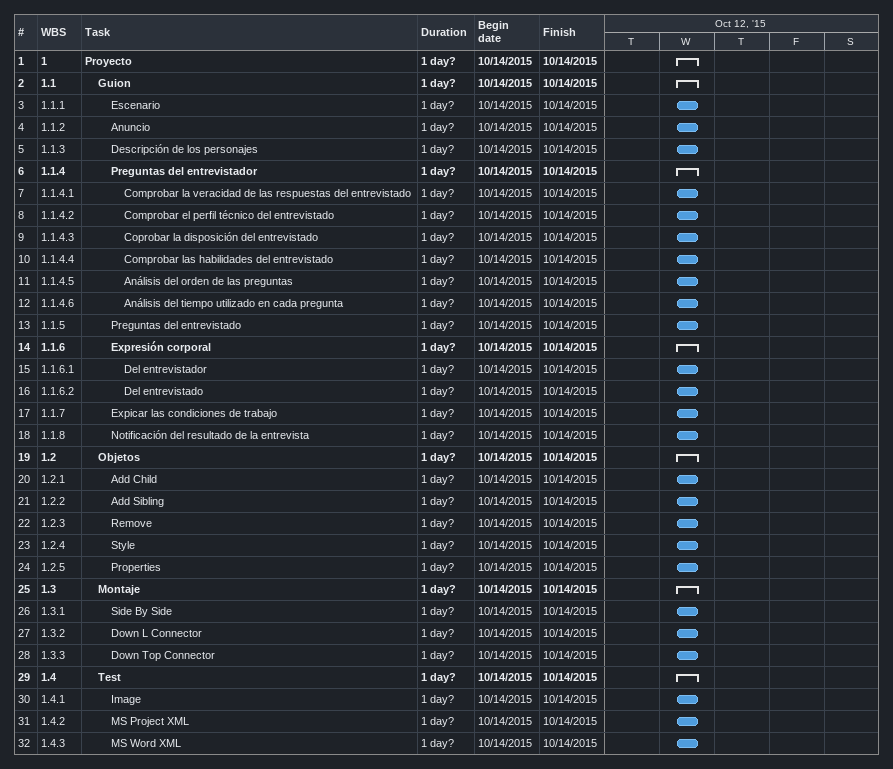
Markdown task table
| ID | WBS | Task | Duration | Start | Finish |
|---|---|---|---|---|---|
| 1 | 1 | **Proyecto** | 1d? | 2015-10-14 | 2015-10-14 |
| 2 | 1.1 | **Guion** | 1d? | 2015-10-14 | 2015-10-14 |
| 3 | 1.1.1 | Escenario | 1d? | 2015-10-14 | 2015-10-14 |
| 4 | 1.1.2 | Anuncio | 1d? | 2015-10-14 | 2015-10-14 |
| 5 | 1.1.3 | Descripción de los personajes | 1d? | 2015-10-14 | 2015-10-14 |
| 6 | 1.1.4 | **Preguntas del entrevistador** | 1d? | 2015-10-14 | 2015-10-14 |
| 7 | 1.1.4.1 | Comprobar la veracidad de las respuestas del entrevistado | 1d? | 2015-10-14 | 2015-10-14 |
| 8 | 1.1.4.2 | Comprobar el perfil técnico del entrevistado | 1d? | 2015-10-14 | 2015-10-14 |
| 9 | 1.1.4.3 | Coprobar la disposición del entrevistado | 1d? | 2015-10-14 | 2015-10-14 |
| 10 | 1.1.4.4 | Comprobar las habilidades del entrevistado | 1d? | 2015-10-14 | 2015-10-14 |
| 11 | 1.1.4.5 | Análisis del orden de las preguntas | 1d? | 2015-10-14 | 2015-10-14 |
| 12 | 1.1.4.6 | Análisis del tiempo utilizado en cada pregunta | 1d? | 2015-10-14 | 2015-10-14 |
| 13 | 1.1.5 | Preguntas del entrevistado | 1d? | 2015-10-14 | 2015-10-14 |
| 14 | 1.1.6 | **Expresión corporal** | 1d? | 2015-10-14 | 2015-10-14 |
| 15 | 1.1.6.1 | Del entrevistador | 1d? | 2015-10-14 | 2015-10-14 |
| 16 | 1.1.6.2 | Del entrevistado | 1d? | 2015-10-14 | 2015-10-14 |
| 17 | 1.1.7 | Expicar las condiciones de trabajo | 1d? | 2015-10-14 | 2015-10-14 |
| 18 | 1.1.8 | Notificación del resultado de la entrevista | 1d? | 2015-10-14 | 2015-10-14 |
| 19 | 1.2 | **Objetos** | 1d? | 2015-10-14 | 2015-10-14 |
| 20 | 1.2.1 | Add Child | 1d? | 2015-10-14 | 2015-10-14 |
| 21 | 1.2.2 | Add Sibling | 1d? | 2015-10-14 | 2015-10-14 |
| 22 | 1.2.3 | Remove | 1d? | 2015-10-14 | 2015-10-14 |
| 23 | 1.2.4 | Style | 1d? | 2015-10-14 | 2015-10-14 |
| 24 | 1.2.5 | Properties | 1d? | 2015-10-14 | 2015-10-14 |
| 25 | 1.3 | **Montaje** | 1d? | 2015-10-14 | 2015-10-14 |
| 26 | 1.3.1 | Side By Side | 1d? | 2015-10-14 | 2015-10-14 |
| 27 | 1.3.2 | Down L Connector | 1d? | 2015-10-14 | 2015-10-14 |
| 28 | 1.3.3 | Down Top Connector | 1d? | 2015-10-14 | 2015-10-14 |
| 29 | 1.4 | **Test** | 1d? | 2015-10-14 | 2015-10-14 |
| 30 | 1.4.1 | Image | 1d? | 2015-10-14 | 2015-10-14 |
| 31 | 1.4.2 | MS Project XML | 1d? | 2015-10-14 | 2015-10-14 |
| 32 | 1.4.3 | MS Word XML | 1d? | 2015-10-14 | 2015-10-14 |
